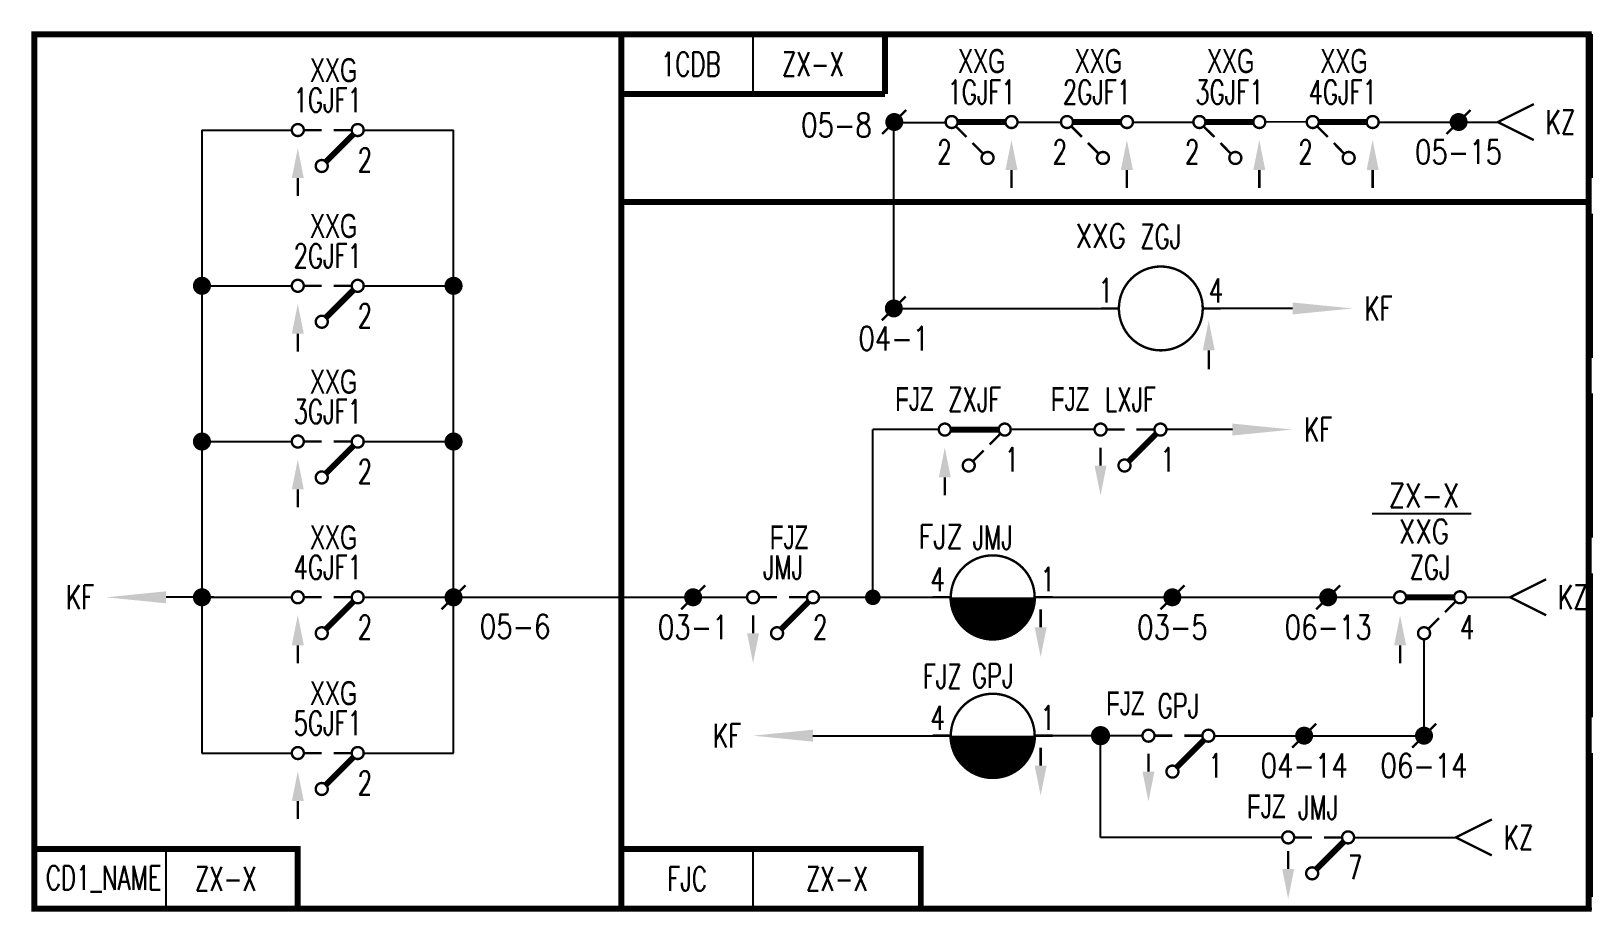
# Model space of a CAD drawing. Header units: millimetres. Extents: x -130 to 0, y -73 to 0.
import ezdxf
from ezdxf.enums import TextEntityAlignment as Align

# ---------------------------------------------------------------- set-up
doc = ezdxf.new("R2010")
doc.units = ezdxf.units.MM
doc.linetypes.add('ACAD_ISO02W100', pattern=[15, 12, -3])
for name, color, linetype in [('define', 7, 'Continuous'), ('hide', 7, 'Continuous'), ('tie', 7, 'Continuous')]:
    doc.layers.add(name, color=color, linetype=linetype)
doc.styles.add('HZ', font='TXT', dxfattribs={"width": 0.7, "bigfont": 'HZTXT'})

# ---------------------------------------------------------------- blocks, each defined once
blk = doc.blocks.new('D4')
for points, const_width in [([(2.73, 2.73), (0.36, 0.36)], 0.5), ([(0.5, 0), (2, 0)], 0.2), ([(3, 0), (4.5, 0)], 0.2)]:
    blk.add_lwpolyline(points, dxfattribs=dict(const_width=const_width))
at = {"const_width": 0.2}
for points in [[(3, 3.5, -1), (3, 2.5, -1), (3, 3.5)], [(0, 0.5, -1), (0, -0.5, -1), (0, 0.5)], [(5, 0.5, -1), (5, -0.5, -1), (5, 0.5)]]:
    blk.add_lwpolyline(points, format="xyb", dxfattribs=at)
blk = doc.blocks.new('D3')
for points, const_width in [([(1.75, 1.75), (2.69, 2.69)], 0.2), ([(0.32, 0.32), (1.25, 1.25)], 0.2), ([(4.5, 0), (0.5, 0)], 0.5)]:
    blk.add_lwpolyline(points, dxfattribs=dict(const_width=const_width))
at = {"const_width": 0.2}
for points in [[(3, 3.5, -1), (3, 2.5, -1), (3, 3.5)], [(0, 0.5, -1), (0, -0.5, -1), (0, 0.5)], [(5, 0.5, -1), (5, -0.5, -1), (5, 0.5)]]:
    blk.add_lwpolyline(points, format="xyb", dxfattribs=at)

msp = doc.modelspace()

# ---------------------------------------------------------------- linework, layer by layer
at = {"color": 7}
for p, q in [((-70, -5), (-70, 0)), ((-58.26, -22.89), (-58.26, -7.33)), ((-58.26, -7.37), (-53.97, -7.37)), ((-47.93, -7.33), (-44.3, -7.33)), ((-38.3, -7.33), (-33.25, -7.33)), ((-17.79, -7.33), (-7.84, -7.33)), ((-116, -8), (-108.5, -8)), ((-116, -8), (-116, -60)), ((-102.5, -8), (-95, -8)), ((-95, -60), (-95, -8)), ((-116, -21), (-108.5, -21)), ((-102.5, -21), (-95, -21)), ((-58.26, -22.89), (-40.97, -22.89)), ((-24.97, -22.89), (-30.97, -22.89)), ((-60, -47), (-60, -33)), ((-54.5, -33), (-60, -33)), ((-41.5, -33), (-48.5, -33)), ((-30, -33), (-35.5, -33)), ((-116, -34), (-108.5, -34)), ((-102.5, -34), (-95, -34)), ((-18.34, -40), (-10.08, -40)), ((-115, -47), (-119, -47)), ((-116, -47), (-108.5, -47)), ((-102.5, -47), (-95, -47)), ((-95, -47), (-81, -47)), ((-81, -47), (-70.5, -47)), ((-64.5, -47), (-55, -47)), ((-45, -47), (-16.5, -47)), ((-10.5, -47), (-6.81, -47)), ((-14, -58.55), (-14, -50.5)), ((-65, -58.55), (-55, -58.55)), ((-37.5, -58.55), (-45, -58.55)), ((-41, -67.04), (-41, -58.55)), ((-31.5, -58.55), (-14, -58.55)), ((-116, -60), (-108.5, -60)), ((-102.5, -60), (-95, -60)), ((-25.84, -67.04), (-41, -67.04)), ((-19.84, -67.04), (-11.34, -67.04)), ((-119, -73), (-119, -68)), ((-70, -73), (-70, -68))]:
    msp.add_line(p, q, dxfattribs=at)
for points, const_width in [([(-130, -73), (-81, -73), (-81, 0), (-130, 0), (-130, -73)], 0.5), ([(-81, 0), (-81, -5), (-59, -5)], 0.5), ([(-81, 0), (-81, -14), (-0.25, -14), (-0.26, 0), (-81, 0)], 0.5), ([(-31.97, -26.39), (-31.97, -27.96)], 0.2), ([(-130, -68), (-130, -73), (-108, -73)], 0.5)]:
    msp.add_lwpolyline(points, dxfattribs=dict(const_width=const_width))
for points, const_width in [([(-81, 0), (-59, 0), (-59, -5)], 0.5), ([(-59.22, -8.33), (-57.22, -6.33)], 0.2), ([(-12.12, -8.33), (-10.12, -6.33)], 0.2), ([(-4.84, -5.83), (-7.84, -7.33), (-4.84, -8.83)], 0.2), ([(-52.18, -8.58), (-53.13, -7.64)], 0.2), ([(-48.93, -7.33), (-52.93, -7.33)], 0.5), ([(-42.55, -8.58), (-43.49, -7.64)], 0.2), ([(-39.3, -7.33), (-43.3, -7.33)], 0.5), ([(-31.5, -8.58), (-32.45, -7.64)], 0.2), ([(-28.25, -7.33), (-32.25, -7.33)], 0.5), ([(-22.04, -8.58), (-22.98, -7.64)], 0.2), ([(-18.79, -7.33), (-22.79, -7.33)], 0.5), ([(-106, -8), (-107.5, -8)], 0.2), ([(-105.73, -10.73), (-103.36, -8.36)], 0.5), ([(-103.5, -8), (-105, -8)], 0.2), ([(-50.75, -10.02), (-51.68, -9.08)], 0.2), ([(-41.11, -10.02), (-42.05, -9.08)], 0.2), ([(-30.07, -10.02), (-31, -9.08)], 0.2), ([(-20.61, -10.02), (-21.54, -9.08)], 0.2), ([(-48.43, -11.33), (-48.43, -12.83)], 0.2), ([(-38.8, -11.33), (-38.8, -12.83)], 0.2), ([(-27.75, -11.33), (-27.75, -12.83)], 0.2), ([(-18.29, -11.33), (-18.29, -12.83)], 0.2), ([(-108, -12), (-108, -13.5)], 0.2), ([(-81, -14), (-0.25, -14), (-0.25, -73), (-81, -73), (-81, -12), (-81, -12)], 0.5), ([(-106, -21), (-107.5, -21)], 0.2), ([(-105.73, -23.73), (-103.36, -21.36)], 0.5), ([(-103.5, -21), (-105, -21)], 0.2), ([(-59.26, -23.89), (-57.26, -21.89)], 0.2), ([(-39.47, -22.89), (-40.97, -22.89)], 0.2), ([(-32.47, -22.89), (-30.97, -22.89)], 0.2), ([(-108, -25), (-108, -26.5)], 0.2), ([(-106, -34), (-107.5, -34)], 0.2), ([(-105.73, -36.73), (-103.36, -34.36)], 0.5), ([(-103.5, -34), (-105, -34)], 0.2), ([(-41, -36), (-41, -34.5)], 0.2), ([(-54, -37), (-54, -38.5)], 0.2), ([(-108, -38), (-108, -39.5)], 0.2), ([(-3.81, -45.5), (-6.81, -47), (-3.81, -48.5)], 0.2), ([(-96, -48), (-94, -46)], 0.2), ([(-76, -48), (-74, -46)], 0.2), ([(-36, -48), (-34, -46)], 0.2), ([(-23, -48), (-21, -46)], 0.2), ([(-15.5, -47), (-11.5, -47)], 0.5), ([(-106, -47), (-107.5, -47)], 0.2), ([(-105.73, -49.73), (-103.36, -47.36)], 0.5), ([(-103.5, -47), (-105, -47)], 0.2), ([(-53.5, -47), (-55, -47)], 0.2), ([(-46.5, -47), (-45, -47)], 0.2), ([(-46, -49.5), (-46, -48)], 0.2), ([(-11.32, -47.32), (-12.25, -48.25)], 0.2), ([(-70, -50), (-70, -48.5)], 0.2), ([(-12.75, -48.75), (-13.69, -49.69)], 0.2), ([(-108, -51), (-108, -52.5)], 0.2), ([(-16, -51), (-16, -52.5)], 0.2), ([(-53.5, -58.55), (-55, -58.55)], 0.2), ([(-46.5, -58.55), (-45, -58.55)], 0.2), ([(-25, -59.55), (-23, -57.55)], 0.2), ([(-15, -59.55), (-13, -57.55)], 0.2), ([(-106, -60), (-107.5, -60)], 0.2), ([(-103.5, -60), (-105, -60)], 0.2), ([(-46, -61.05), (-46, -59.55)], 0.2), ([(-105.73, -62.73), (-103.36, -60.36)], 0.5), ([(-37, -61.55), (-37, -60.05)], 0.2), ([(-108, -64), (-108, -65.5)], 0.2), ([(-8.34, -65.54), (-11.34, -67.04), (-8.34, -68.54)], 0.2), ([(-130, -68), (-108, -68), (-108, -73)], 0.5), ([(-81, -68), (-81, -73), (-56, -73)], 0.5), ([(-81, -68), (-56, -68), (-56, -73)], 0.5), ([(-25.34, -69.68), (-25.34, -68.18)], 0.2)]:
    msp.add_lwpolyline(points, dxfattribs=dict(at, const_width=const_width))
for points, const_width in [([(-108, -8.5, -1), (-108, -7.5, -1), (-108, -8.5)], 0.2), ([(-103, -8.5, -1), (-103, -7.5, -1), (-103, -8.5)], 0.2), ([(-53.43, -6.83, -1), (-53.43, -7.83, -1), (-53.43, -6.83)], 0.2), ([(-48.43, -6.83, -1), (-48.43, -7.83, -1), (-48.43, -6.83)], 0.2), ([(-43.8, -6.83, -1), (-43.8, -7.83, -1), (-43.8, -6.83)], 0.2), ([(-38.8, -6.83, -1), (-38.8, -7.83, -1), (-38.8, -6.83)], 0.2), ([(-32.75, -6.83, -1), (-32.75, -7.83, -1), (-32.75, -6.83)], 0.2), ([(-27.75, -6.83, -1), (-27.75, -7.83, -1), (-27.75, -6.83)], 0.2), ([(-23.29, -6.83, -1), (-23.29, -7.83, -1), (-23.29, -6.83)], 0.2), ([(-18.29, -6.83, -1), (-18.29, -7.83, -1), (-18.29, -6.83)], 0.2), ([(-106, -11.5, -1), (-106, -10.5, -1), (-106, -11.5)], 0.2), ([(-50.43, -9.83, -1), (-50.43, -10.83, -1), (-50.43, -9.83)], 0.2), ([(-40.8, -9.83, -1), (-40.8, -10.83, -1), (-40.8, -9.83)], 0.2), ([(-29.75, -9.83, -1), (-29.75, -10.83, -1), (-29.75, -9.83)], 0.2), ([(-20.29, -9.83, -1), (-20.29, -10.83, -1), (-20.29, -9.83)], 0.2), ([(-108, -21.5, -1), (-108, -20.5, -1), (-108, -21.5)], 0.2), ([(-103, -21.5, -1), (-103, -20.5, -1), (-103, -21.5)], 0.2), ([(-106, -24.5, -1), (-106, -23.5, -1), (-106, -24.5)], 0.2), ([(-108, -34.5, -1), (-108, -33.5, -1), (-108, -34.5)], 0.2), ([(-103, -34.5, -1), (-103, -33.5, -1), (-103, -34.5)], 0.2), ([(-106, -37.5, -1), (-106, -36.5, -1), (-106, -37.5)], 0.2), ([(-50, -48.81, -0.414214), (-51.81, -47)], 3.62), ([(-48.19, -47, -0.414214), (-50, -48.81)], 3.62), ([(-108, -47.5, -1), (-108, -46.5, -1), (-108, -47.5)], 0.2), ([(-103, -47.5, -1), (-103, -46.5, -1), (-103, -47.5)], 0.2), ([(-16, -47.5, -1), (-16, -46.5, -1), (-16, -47.5)], 0.2), ([(-11, -47.5, -1), (-11, -46.5, -1), (-11, -47.5)], 0.2), ([(-106, -50.5, -1), (-106, -49.5, -1), (-106, -50.5)], 0.2), ([(-14, -50.5, -1), (-14, -49.5, -1), (-14, -50.5)], 0.2), ([(-50, -60.37, -0.414214), (-51.81, -58.55)], 3.62), ([(-48.19, -58.55, -0.414214), (-50, -60.37)], 3.62), ([(-108, -60.5, -1), (-108, -59.5, -1), (-108, -60.5)], 0.2), ([(-103, -60.5, -1), (-103, -59.5, -1), (-103, -60.5)], 0.2), ([(-106, -63.5, -1), (-106, -62.5, -1), (-106, -63.5)], 0.2)]:
    msp.add_lwpolyline(points, format="xyb", dxfattribs=dict(at, const_width=const_width))
for points, const_width in [([(-58.59, -7.33, 1), (-57.84, -7.33, 1)], 0.75), ([(-11.49, -7.33, 1), (-10.74, -7.33, 1)], 0.75), ([(-39.47, -22.89, 1), (-32.47, -22.89, 1)], 0.2), ([(-116.38, -21, 1), (-115.62, -21, 1)], 0.75), ([(-95.38, -21, 1), (-94.62, -21, 1)], 0.75), ([(-58.63, -22.89, 1), (-57.88, -22.89, 1)], 0.75), ([(-116.38, -34, 1), (-115.62, -34, 1)], 0.75), ([(-116.38, -34, 1), (-115.62, -34, 1)], 0.75), ([(-95.38, -34, 1), (-94.62, -34, 1)], 0.75), ([(-95.38, -34, 1), (-94.62, -34, 1)], 0.75), ([(-53.5, -47, 1), (-46.5, -47, 1)], 0.2), ([(-116.38, -47, 1), (-115.62, -47, 1)], 0.75), ([(-116.38, -47, 1), (-115.62, -47, 1)], 0.75), ([(-95.38, -47, 1), (-94.62, -47, 1)], 0.75), ([(-95.38, -47, 1), (-94.62, -47, 1)], 0.75), ([(-75.38, -47, 1), (-74.63, -47, 1)], 0.75), ([(-60.33, -47, 1), (-59.68, -47, 1)], 0.65), ([(-35.38, -47, 1), (-34.63, -47, 1)], 0.75), ([(-22.38, -47, 1), (-21.63, -47, 1)], 0.75), ([(-53.5, -58.55, 1), (-46.5, -58.55, 1)], 0.2), ([(-41.4, -58.55, 1), (-40.6, -58.55, 1)], 0.8), ([(-24.38, -58.55, 1), (-23.63, -58.55, 1)], 0.75), ([(-14.38, -58.55, 1), (-13.63, -58.55, 1)], 0.75)]:
    msp.add_lwpolyline(points, format="xyb", close=True, dxfattribs=dict(at, const_width=const_width))
for points in [[(-48.93, -11.33), (-47.93, -11.33), (-48.43, -8.83)], [(-39.3, -11.33), (-38.3, -11.33), (-38.8, -8.83)], [(-28.25, -11.33), (-27.25, -11.33), (-27.75, -8.83)], [(-18.79, -11.33), (-17.79, -11.33), (-18.29, -8.83)], [(-108.5, -12), (-107.5, -12), (-108, -9.5)], [(-108.5, -25), (-107.5, -25), (-108, -22.5)], [(-24.97, -23.39), (-24.97, -22.39), (-19.97, -22.89)], [(-32.47, -26.39), (-31.47, -26.39), (-31.97, -23.89)], [(-30, -33.5), (-30, -32.5), (-25, -33)], [(-54.5, -37), (-53.5, -37), (-54, -34.5)], [(-108.5, -38), (-107.5, -38), (-108, -35.5)], [(-40.5, -36), (-41.5, -36), (-41, -38.5)], [(-119, -46.5), (-119, -47.5), (-124, -47)], [(-108.5, -51), (-107.5, -51), (-108, -48.5)], [(-16.5, -51), (-15.5, -51), (-16, -48.5)], [(-69.5, -50), (-70.5, -50), (-70, -52.5)], [(-45.5, -49.5), (-46.5, -49.5), (-46, -52)], [(-65, -58.05), (-65, -59.05), (-70, -58.55)], [(-45.5, -61.05), (-46.5, -61.05), (-46, -63.55)], [(-108.5, -64), (-107.5, -64), (-108, -61.5)], [(-36.5, -61.55), (-37.5, -61.55), (-37, -64.05)], [(-24.84, -69.68), (-25.84, -69.68), (-25.34, -72.18)]]:
    msp.add_solid(points, dxfattribs=at)
at = {"layer": 'define'}
msp.add_line((-23.79, -7.33), (-27.25, -7.31), dxfattribs=at)
at = {"layer": 'hide', "color": 3, "linetype": 'ACAD_ISO02W100'}
msp.add_lwpolyline([(-130, 0), (0, 0), (0, -73), (-130, -73)], close=True, dxfattribs=at)

# ---------------------------------------------------------------- block references
at = {"color": 7, "rotation": 180}
for name, p in [('D3', (-49, -33)), ('D4', (-36, -33)), ('D4', (-65, -47)), ('D4', (-32, -58.55)), ('D4', (-20.34, -67.04))]:
    msp.add_blockref(name, p, dxfattribs=at)

# ---------------------------------------------------------------- texts
at = {"color": 3, "width": 0.7}
for s, p in [('XXG', (-50.91, -2.24)), ('XXG', (-41.17, -2.24)), ('XXG', (-30.13, -2.24)), ('XXG', (-20.67, -2.24)), ('XXG', (-105, -3)), ('XXG', (-105, -16)), ('XXG', (-105, -29)), ('XXG', (-105, -42)), ('FJZ', (-67, -42)), ('XXG', (-105, -55))]:
    msp.add_text(s, height=2, dxfattribs=at).set_placement(p, align=Align.MIDDLE)
at = {"color": 7, "style": 'HZ', "width": 0.7}
for s, p in [('1CDB', (-75.2, -2.5)), ('FJC', (-75.5, -70.5))]:
    msp.add_text(s, height=2, dxfattribs=at).set_placement(p, align=Align.MIDDLE)
at = {"color": 3, "style": 'HZ', "width": 0.7}
for s, p in [('ZX-X', (-65, -2.5)), ('CD1_NAME', (-124.2, -70.5)), ('ZX-X', (-114, -70.5))]:
    msp.add_text(s, height=2, dxfattribs=at).set_placement(p, align=Align.MIDDLE)
at = {"color": 7, "style": 'HZ', "width": 0.7}
for s, p in [('1GJF1', (-50.93, -5.83)), ('2GJF1', (-41.3, -5.83)), ('3GJF1', (-30.25, -5.83)), ('4GJF1', (-20.79, -5.83)), ('1GJF1', (-105.5, -6.5)), ('ZGJ', (-35.97, -17.89)), ('2GJF1', (-105.5, -19.5)), ('ZXJF', (-51.5, -31.5)), ('LXJF', (-38.5, -31.5)), ('3GJF1', (-105.5, -32.5)), ('JMJ', (-50, -43)), ('4GJF1', (-105.5, -45.5)), ('JMJ', (-67.5, -45.5)), ('ZGJ', (-13.5, -45.5)), ('GPJ', (-50, -54.55)), ('GPJ', (-34.5, -57.05)), ('5GJF1', (-105.5, -58.5)), ('JMJ', (-22.84, -65.54))]:
    msp.add_text(s, height=2, dxfattribs=at).set_placement(p, align=Align.CENTER)
for s, p in [('2', (-53.43, -10.83)), ('2', (-43.8, -10.83)), ('2', (-32.75, -10.83)), ('2', (-23.29, -10.83)), ('1', (-39.97, -22.39)), ('4', (-54, -46.5)), ('KF', (-125, -48)), ('4', (-54, -58.05)), ('KF', (-71, -59.55))]:
    msp.add_text(s, height=2, dxfattribs=at).set_placement(p, align=Align.RIGHT)
for s, p in [('2', (-103, -11.5)), ('4', (-31.97, -22.39)), ('KF', (-18.97, -23.89)), ('2', (-103, -24.5)), ('KF', (-24, -34)), ('1', (-49, -36.5)), ('1', (-36, -36.5)), ('2', (-103, -37.5)), ('1', (-46, -46.5)), ('KZ', (-2.81, -48)), ('2', (-103, -50.5)), ('2', (-65, -50.5)), ('4', (-11, -50.5)), ('1', (-46, -58.05)), ('1', (-32, -62.05)), ('2', (-103, -63.5)), ('KZ', (-7.34, -68.04)), ('7', (-20.34, -70.54))]:
    msp.add_text(s, height=2, dxfattribs=at).set_placement(p)
at = {"color": 3, "style": 'HZ'}
for s, width, p in [('XXG', 0.8, (-38.89, -17.83)), ('FJZ', 0.8, (-52.49, -42.94)), ('FJZ', 0.7, (-52.59, -54.61))]:
    msp.add_text(s, height=2, dxfattribs=dict(at, width=width)).set_placement(p, align=Align.RIGHT)
at = {"color": 3, "width": 0.7}
for p in [(-54.93, -31.44), (-41.93, -31.44), (-37.32, -56.86), (-25.56, -65.45)]:
    msp.add_text('FJZ', height=2, dxfattribs=at).set_placement(p, align=Align.RIGHT)
at = {"color": 5, "style": 'HZ', "width": 0.8}
msp.add_text('ZX-X', height=2, dxfattribs=at).set_placement((-14, -39.5), align=Align.CENTER)
at = {"color": 3, "style": 'HZ', "width": 0.8}
msp.add_text('XXG', height=2, dxfattribs=at).set_placement((-14, -42.5), align=Align.CENTER)
at = {"color": 5, "style": 'HZ', "width": 0.7}
msp.add_text('ZX-X', height=2, dxfattribs=at).set_placement((-63, -70.5), align=Align.MIDDLE)
at = {"layer": 'tie', "color": 1, "style": 'HZ', "width": 0.7}
msp.add_text('KZ', height=2, dxfattribs=at).set_placement((-3.84, -8.33))
at = {"layer": 'tie', "color": 3, "style": 'HZ', "width": 0.8}
for s, p in [('05-8', (-63.04, -8.58)), ('05-15', (-11.12, -10.83)), ('04-1', (-58.26, -26.39)), ('05-6', (-89.86, -50.43)), ('03-1', (-75, -50.5)), ('03-5', (-35, -50.5)), ('06-13', (-22, -50.5)), ('04-14', (-24, -62.05)), ('06-14', (-14, -62.05))]:
    msp.add_text(s, height=2, dxfattribs=at).set_placement(p, align=Align.CENTER)

doc.saveas('drawing.dxf')
